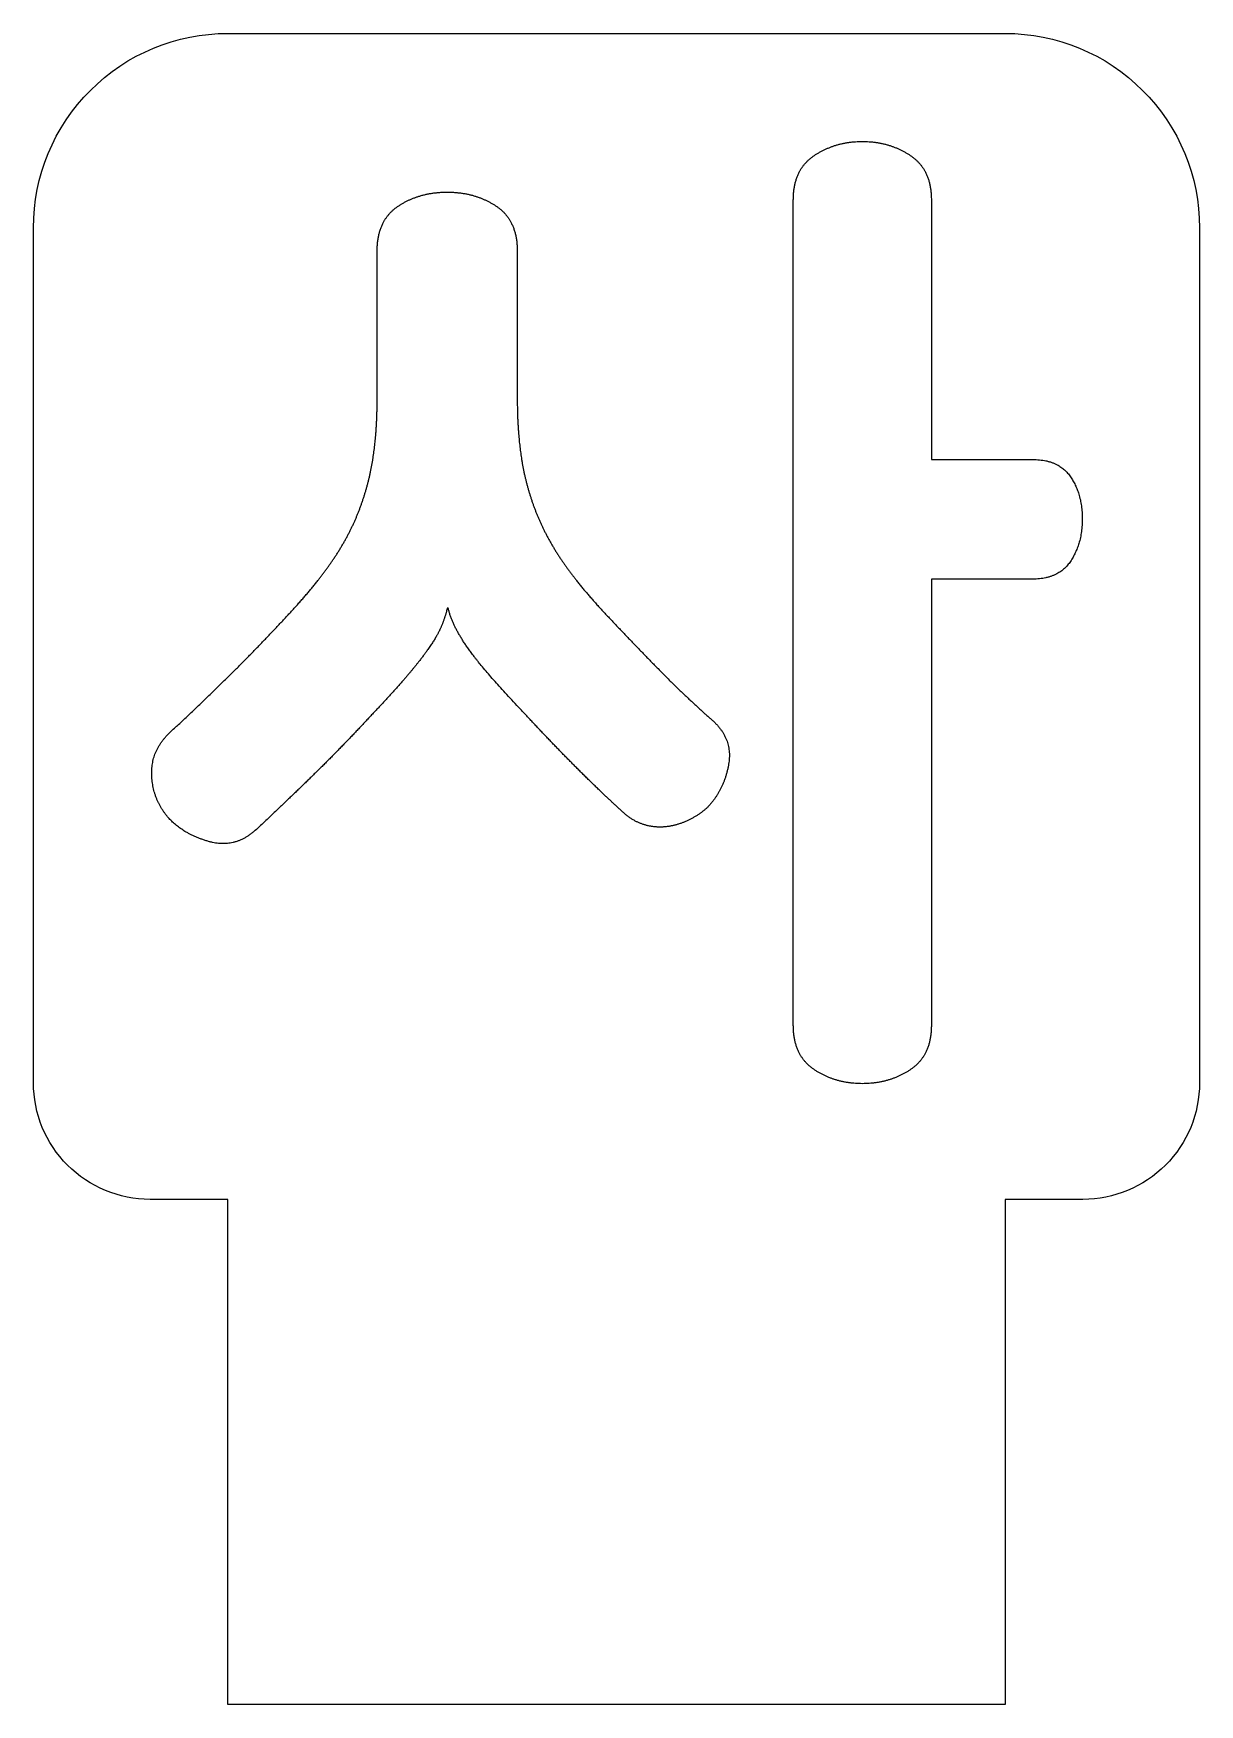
# Model space of a CAD drawing. Header units: millimetres. Extents: x 430 to 460, y 49 to 92.
import ezdxf

# ---------------------------------------------------------------- set-up
doc = ezdxf.new("R2010")
doc.units = ezdxf.units.MM
doc.layers.get('0').update_dxf_attribs({"linetype": 'CONTINUOUS'})

msp = doc.modelspace()

# ---------------------------------------------------------------- linework, layer by layer
for p, q in [((449.549, 66.474), (449.549, 87.722)), ((453.1, 87.722), (453.1, 81.037)), ((438.842, 82.562), (438.842, 86.39)), ((442.448, 86.39), (442.448, 82.562)), ((453.1, 81.037), (455.707, 81.037)), ((455.707, 77.958), (453.1, 77.958)), ((453.1, 77.958), (453.1, 66.474)), ((440.673, 77.209), (440.645, 77.209))]:
    msp.add_line(p, q)
msp.add_lwpolyline([(430, 65), (430, 87, -0.414214), (435, 92), (455, 92, -0.414214), (460, 87), (460, 65, -0.414214), (457, 62), (455, 62), (455, 49), (435, 49), (435, 62), (433, 62, -0.414214)], format="xyb", close=True)
for points in [[(450.09, 88.859), (450.631, 89.22), (451.325, 89.22)], [(451.325, 89.22), (452.018, 89.22), (452.559, 88.859)], [(449.549, 87.722), (449.549, 88.499), (450.09, 88.859)], [(452.559, 88.859), (453.1, 88.499), (453.1, 87.722)], [(439.383, 87.555), (439.924, 87.916), (440.645, 87.916)], [(440.645, 87.916), (441.366, 87.916), (441.907, 87.555)], [(438.842, 86.39), (438.842, 87.195), (439.383, 87.555)], [(441.907, 87.555), (442.448, 87.195), (442.448, 86.39)], [(438.731, 81.037), (438.842, 81.73), (438.842, 82.562)], [(442.448, 82.562), (442.448, 81.73), (442.559, 81.037)], [(438.37, 79.705), (438.62, 80.343), (438.731, 81.037)], [(442.559, 81.037), (442.67, 80.343), (442.92, 79.705)], [(455.707, 81.037), (456.373, 81.037), (456.678, 80.593)], [(456.678, 80.593), (456.983, 80.149), (456.983, 79.511)], [(437.718, 78.471), (438.121, 79.067), (438.37, 79.705)], [(442.92, 79.705), (443.169, 79.067), (443.571, 78.471)], [(456.983, 79.511), (456.983, 78.873), (456.678, 78.415)], [(436.734, 77.236), (437.316, 77.874), (437.718, 78.471)], [(443.571, 78.471), (443.974, 77.874), (444.556, 77.236)], [(456.678, 78.415), (456.373, 77.958), (455.707, 77.958)], [(433.516, 74.019), (435.236, 75.6), (436.734, 77.236)], [(440.645, 77.209), (440.589, 76.959), (440.479, 76.709)], [(441.158, 76.21), (440.756, 76.793), (440.673, 77.209)], [(444.556, 77.236), (445.305, 76.432), (446.068, 75.655)], [(440.479, 76.709), (440.368, 76.46), (440.132, 76.127)], [(440.132, 76.127), (439.896, 75.794), (439.535, 75.378)], [(442.67, 74.463), (441.56, 75.628), (441.158, 76.21)], [(439.535, 75.378), (439.175, 74.962), (438.62, 74.379)], [(446.068, 75.655), (446.831, 74.879), (447.469, 74.324)], [(443.988, 73.089), (443.336, 73.741), (442.67, 74.463)], [(433.044, 72.909), (433.017, 73.547), (433.516, 74.019)], [(438.62, 74.379), (437.954, 73.658), (437.247, 72.965)], [(447.469, 74.324), (447.996, 73.852), (447.885, 73.2)], [(447.885, 73.2), (447.774, 72.549), (447.358, 72.105)], [(433.488, 71.8), (433.072, 72.271), (433.044, 72.909)], [(437.247, 72.965), (436.54, 72.271), (435.707, 71.494)], [(445.194, 71.938), (444.639, 72.438), (443.988, 73.089)], [(445.735, 71.633), (445.444, 71.716), (445.194, 71.938)], [(447.358, 72.105), (447.164, 71.911), (446.886, 71.772)], [(434.528, 71.203), (433.877, 71.383), (433.488, 71.8)], [(435.707, 71.494), (435.18, 71.023), (434.528, 71.203)], [(446.318, 71.592), (446.026, 71.55), (445.735, 71.633)], [(446.886, 71.772), (446.609, 71.633), (446.318, 71.592)], [(450.09, 65.336), (449.549, 65.697), (449.549, 66.474)], [(453.1, 66.474), (453.1, 65.697), (452.559, 65.336)], [(451.325, 64.976), (450.631, 64.976), (450.09, 65.336)], [(452.559, 65.336), (452.018, 64.976), (451.325, 64.976)]]:
    msp.add_open_spline(points, degree=2)

doc.saveas('drawing.dxf')
